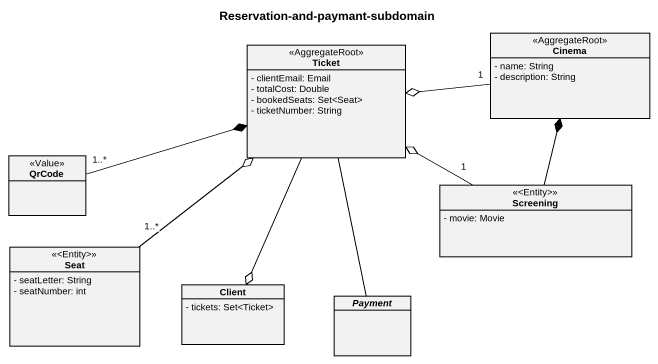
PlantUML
@startuml
title Reservation-and-paymant-subdomain
hide circle
hide empty members
skinparam classAttributeIconSize 0
class Ticket <<AggregateRoot>> {
  - clientEmail: Email
  - totalCost: Double
  - bookedSeats: Set<Seat>
  - ticketNumber: String
}
class Cinema <<AggregateRoot>> {
  - name: String
  - description: String
}
class QrCode <<Value>>
class Screening <<Entity>> {
  - movie: Movie
}
class Seat <<Entity>> {
  - seatLetter: String
  - seatNumber: int
}
class Client {
  - tickets: Set<Ticket>
}
abstract class Payment
Ticket --o Client
Cinema "1" -left-o Ticket
QrCode "1..*" -right-* Ticket
Screening "1" -left-o Ticket
Screening -up-* Cinema
Seat "1..*" -up-o Ticket
Payment -up- Ticket
@enduml
